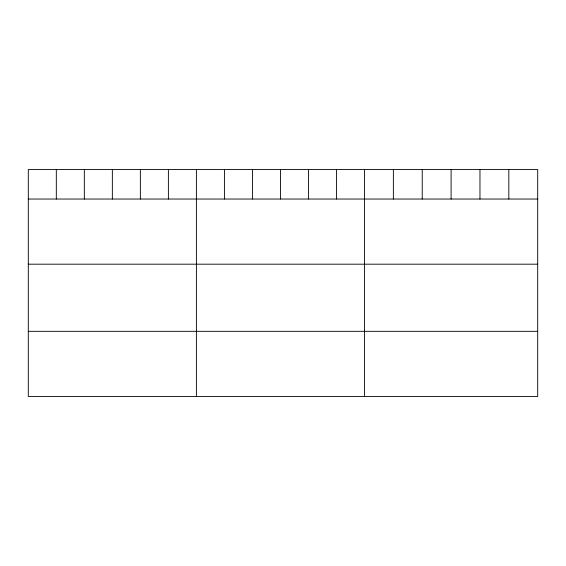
<?xml version="1.0" encoding="UTF-8"?>
<svg xmlns="http://www.w3.org/2000/svg" width="566" height="566" viewBox="0 0 566 566"><rect width="100%" height="100%" fill="white"/><g stroke="black" fill="none" stroke-linecap="round" stroke-linejoin="round"><path stroke-width="0.85" d="M537.7 199.034L537.7 396.483L28.3 396.483L28.3 169.517L537.7 169.517L537.7 199.034L28.3 199.034M28.3 264.188L537.7 264.188M28.3 331.322L537.7 331.322M508.834 169.517L508.834 199.034M479.968 169.517L479.968 199.034M451.102 169.517L451.102 199.034M422.236 169.517L422.236 199.034M393.37 169.517L393.37 199.034M364.504 169.517L364.504 396.483M336.487 169.517L336.487 199.034M308.47 169.517L308.47 199.034M280.453 169.517L280.453 199.034M252.436 169.517L252.436 199.034M224.419 169.517L224.419 199.034M196.402 169.517L196.402 396.483M168.385 169.517L168.385 199.034M140.368 169.517L140.368 199.034M112.351 169.517L112.351 199.034M84.334 169.517L84.334 199.034M56.317 169.517L56.317 199.034"/></g></svg>
